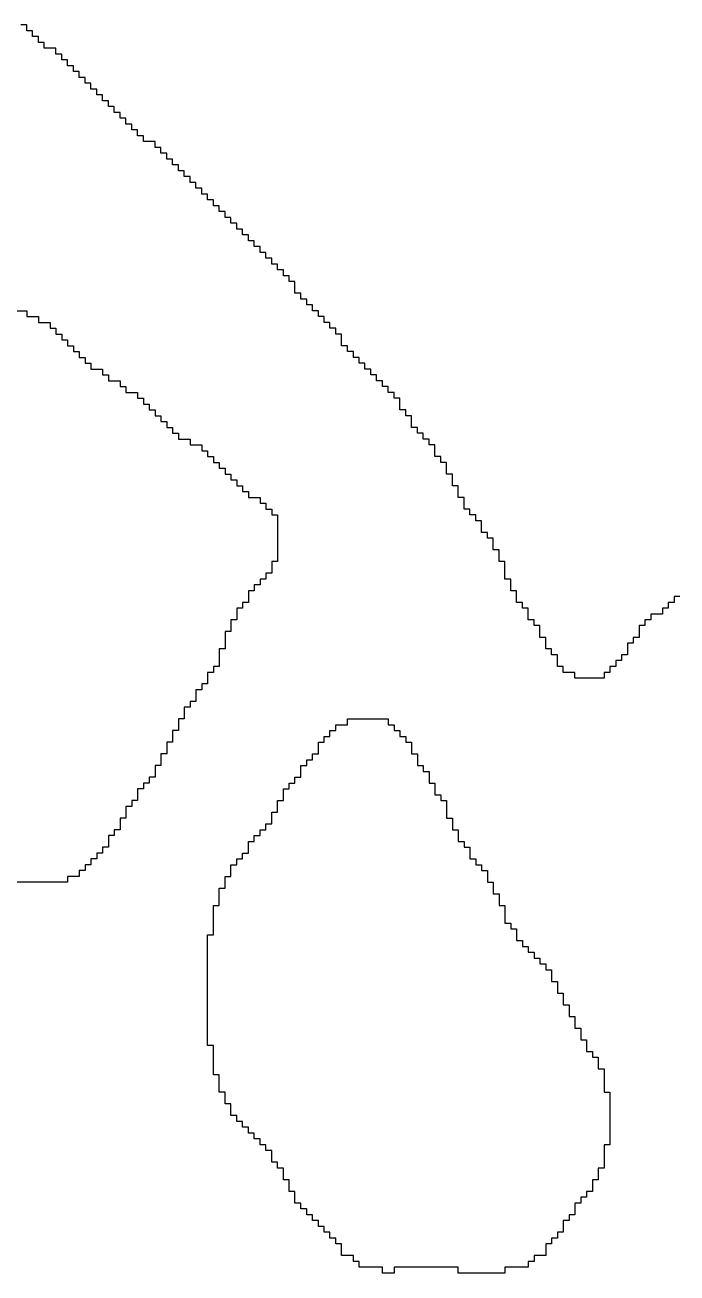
# Model space of a CAD drawing. Header units: millimetres. Extents: x 9.6 to 105, y 7.6 to 66.9.
# Drawn here: x 84.617 to 84.8379, y 21.9458 to 22.3688 of the extents above; entities that cross this region are included whole.
import ezdxf

# ---------------------------------------------------------------- set-up
doc = ezdxf.new("R2010")
doc.units = ezdxf.units.MM
doc.layers.add('BottomOverlay', color=54, linetype='Continuous')

msp = doc.modelspace()

# ---------------------------------------------------------------- linework, layer by layer
at = {"layer": 'BottomOverlay'}
for p, q in [((84.61757, 22.36876), (84.6156, 22.36876)), ((84.61757, 22.36678), (84.61757, 22.36876)), ((84.61955, 22.36678), (84.61757, 22.36678)), ((84.61955, 22.3648), (84.61955, 22.36678)), ((84.62152, 22.3648), (84.61955, 22.3648)), ((84.62152, 22.36283), (84.62152, 22.3648)), ((84.6235, 22.36283), (84.62152, 22.36283)), ((84.6235, 22.36085), (84.6235, 22.36283)), ((84.62745, 22.36085), (84.6235, 22.36085)), ((84.62745, 22.35888), (84.62745, 22.36085)), ((84.62943, 22.35888), (84.62745, 22.35888)), ((84.62943, 22.3569), (84.62943, 22.35888)), ((84.63141, 22.3569), (84.62943, 22.3569)), ((84.63141, 22.35492), (84.63141, 22.3569)), ((84.63338, 22.35492), (84.63141, 22.35492)), ((84.63338, 22.35294), (84.63338, 22.35492)), ((84.63536, 22.35294), (84.63338, 22.35294)), ((84.63536, 22.35097), (84.63536, 22.35294)), ((84.63734, 22.35097), (84.63536, 22.35097)), ((84.63734, 22.34899), (84.63734, 22.35097)), ((84.63931, 22.34899), (84.63734, 22.34899)), ((84.63931, 22.34702), (84.63931, 22.34899)), ((84.64129, 22.34702), (84.63931, 22.34702)), ((84.64129, 22.34504), (84.64129, 22.34702)), ((84.64326, 22.34504), (84.64129, 22.34504)), ((84.64326, 22.34306), (84.64326, 22.34504)), ((84.64524, 22.34306), (84.64326, 22.34306)), ((84.64524, 22.34109), (84.64524, 22.34306)), ((84.64722, 22.34109), (84.64524, 22.34109)), ((84.64722, 22.33911), (84.64722, 22.34109)), ((84.64919, 22.33911), (84.64722, 22.33911)), ((84.64919, 22.33714), (84.64919, 22.33911)), ((84.65117, 22.33714), (84.64919, 22.33714)), ((84.65117, 22.33516), (84.65117, 22.33714)), ((84.65315, 22.33516), (84.65117, 22.33516)), ((84.65315, 22.33318), (84.65315, 22.33516)), ((84.65512, 22.33318), (84.65315, 22.33318)), ((84.65512, 22.33121), (84.65512, 22.33318)), ((84.6571, 22.33121), (84.65512, 22.33121)), ((84.6571, 22.32923), (84.6571, 22.33121)), ((84.66105, 22.32923), (84.6571, 22.32923)), ((84.66105, 22.32725), (84.66105, 22.32923)), ((84.66303, 22.32725), (84.66105, 22.32725)), ((84.66303, 22.32528), (84.66303, 22.32725)), ((84.665, 22.32528), (84.66303, 22.32528)), ((84.665, 22.3233), (84.665, 22.32528)), ((84.66698, 22.3233), (84.665, 22.3233)), ((84.66698, 22.32132), (84.66698, 22.3233)), ((84.66896, 22.32132), (84.66698, 22.32132)), ((84.66896, 22.31935), (84.66896, 22.32132)), ((84.67093, 22.31935), (84.66896, 22.31935)), ((84.67093, 22.31737), (84.67093, 22.31935)), ((84.67291, 22.31737), (84.67093, 22.31737)), ((84.67291, 22.3154), (84.67291, 22.31737)), ((84.67489, 22.3154), (84.67291, 22.3154)), ((84.67489, 22.31342), (84.67489, 22.3154)), ((84.67686, 22.31342), (84.67489, 22.31342)), ((84.67686, 22.31144), (84.67686, 22.31342)), ((84.67884, 22.31144), (84.67686, 22.31144)), ((84.67884, 22.30947), (84.67884, 22.31144)), ((84.68082, 22.30947), (84.67884, 22.30947)), ((84.68082, 22.30749), (84.68082, 22.30947)), ((84.68279, 22.30749), (84.68082, 22.30749)), ((84.68279, 22.30551), (84.68279, 22.30749)), ((84.68477, 22.30551), (84.68279, 22.30551)), ((84.68477, 22.30354), (84.68477, 22.30551)), ((84.68674, 22.30354), (84.68477, 22.30354)), ((84.68674, 22.30156), (84.68674, 22.30354)), ((84.68872, 22.30156), (84.68674, 22.30156)), ((84.68872, 22.29958), (84.68872, 22.30156)), ((84.6907, 22.29958), (84.68872, 22.29958)), ((84.6907, 22.29761), (84.6907, 22.29958)), ((84.69267, 22.29761), (84.6907, 22.29761)), ((84.69267, 22.29563), (84.69267, 22.29761)), ((84.69465, 22.29563), (84.69267, 22.29563)), ((84.69465, 22.29366), (84.69465, 22.29563)), ((84.69663, 22.29366), (84.69465, 22.29366)), ((84.69663, 22.29168), (84.69663, 22.29366)), ((84.6986, 22.29168), (84.69663, 22.29168)), ((84.6986, 22.2897), (84.6986, 22.29168)), ((84.70058, 22.2897), (84.6986, 22.2897)), ((84.70058, 22.28773), (84.70058, 22.2897)), ((84.70255, 22.28773), (84.70058, 22.28773)), ((84.70255, 22.28575), (84.70255, 22.28773)), ((84.70453, 22.28575), (84.70255, 22.28575)), ((84.70453, 22.28378), (84.70453, 22.28575)), ((84.70651, 22.28378), (84.70453, 22.28378)), ((84.70651, 22.2818), (84.70651, 22.28378)), ((84.70848, 22.2818), (84.70651, 22.2818)), ((84.70848, 22.27982), (84.70848, 22.2818)), ((84.70848, 22.27784), (84.70848, 22.27982)), ((84.71046, 22.27784), (84.70848, 22.27784)), ((84.71046, 22.27587), (84.71046, 22.27784)), ((84.60572, 22.27192), (84.61757, 22.27192)), ((84.61757, 22.27192), (84.61757, 22.26994)), ((84.71244, 22.27587), (84.71046, 22.27587)), ((84.71244, 22.27389), (84.71244, 22.27587)), ((84.71441, 22.27389), (84.71244, 22.27389)), ((84.71441, 22.27192), (84.71441, 22.27389)), ((84.71639, 22.27192), (84.71441, 22.27192)), ((84.71639, 22.26994), (84.71639, 22.27192)), ((84.61757, 22.26994), (84.62152, 22.26994)), ((84.62152, 22.26994), (84.62152, 22.26796)), ((84.62152, 22.26796), (84.62548, 22.26796)), ((84.62548, 22.26796), (84.62548, 22.26599)), ((84.71836, 22.26994), (84.71639, 22.26994)), ((84.71836, 22.26796), (84.71836, 22.26994)), ((84.72034, 22.26796), (84.71836, 22.26796)), ((84.72034, 22.26599), (84.72034, 22.26796)), ((84.62548, 22.26599), (84.62745, 22.26599)), ((84.62745, 22.26599), (84.62745, 22.26401)), ((84.62745, 22.26401), (84.62943, 22.26401)), ((84.62943, 22.26401), (84.62943, 22.26204)), ((84.72232, 22.26599), (84.72034, 22.26599)), ((84.72232, 22.26401), (84.72232, 22.26599)), ((84.72429, 22.26401), (84.72232, 22.26401)), ((84.72429, 22.26204), (84.72429, 22.26401)), ((84.62943, 22.26204), (84.63141, 22.26204)), ((84.63141, 22.26204), (84.63141, 22.26006)), ((84.63141, 22.26006), (84.63338, 22.26006)), ((84.63338, 22.26006), (84.63338, 22.25808)), ((84.72429, 22.26006), (84.72429, 22.26204)), ((84.72627, 22.26006), (84.72429, 22.26006)), ((84.72627, 22.25808), (84.72627, 22.26006)), ((84.63338, 22.25808), (84.63536, 22.25808)), ((84.63536, 22.25808), (84.63536, 22.2561)), ((84.63536, 22.2561), (84.63734, 22.2561)), ((84.63734, 22.2561), (84.63734, 22.25413)), ((84.72825, 22.25808), (84.72627, 22.25808)), ((84.72825, 22.2561), (84.72825, 22.25808)), ((84.73022, 22.2561), (84.72825, 22.2561)), ((84.73022, 22.25413), (84.73022, 22.2561)), ((84.63734, 22.25413), (84.63931, 22.25413)), ((84.63931, 22.25413), (84.63931, 22.25215)), ((84.63931, 22.25215), (84.64326, 22.25215)), ((84.64326, 22.25215), (84.64326, 22.25018)), ((84.7322, 22.25413), (84.73022, 22.25413)), ((84.7322, 22.25215), (84.7322, 22.25413)), ((84.73418, 22.25215), (84.7322, 22.25215)), ((84.73418, 22.25018), (84.73418, 22.25215)), ((84.64326, 22.25018), (84.64524, 22.25018)), ((84.64524, 22.25018), (84.64524, 22.2482)), ((84.64524, 22.2482), (84.64919, 22.2482)), ((84.64919, 22.2482), (84.64919, 22.24622)), ((84.73615, 22.25018), (84.73418, 22.25018)), ((84.73615, 22.2482), (84.73615, 22.25018)), ((84.73813, 22.2482), (84.73615, 22.2482)), ((84.73813, 22.24622), (84.73813, 22.2482)), ((84.64919, 22.24622), (84.65117, 22.24622)), ((84.65117, 22.24622), (84.65117, 22.24425)), ((84.65117, 22.24425), (84.65512, 22.24425)), ((84.65512, 22.24425), (84.65512, 22.24227)), ((84.65512, 22.24227), (84.6571, 22.24227)), ((84.6571, 22.24227), (84.6571, 22.2403)), ((84.7401, 22.24622), (84.73813, 22.24622)), ((84.7401, 22.24425), (84.7401, 22.24622)), ((84.74208, 22.24425), (84.7401, 22.24425)), ((84.74208, 22.24227), (84.74208, 22.24425)), ((84.74406, 22.24227), (84.74208, 22.24227)), ((84.74406, 22.2403), (84.74406, 22.24227)), ((84.6571, 22.2403), (84.65908, 22.2403)), ((84.65908, 22.2403), (84.65908, 22.23832)), ((84.65908, 22.23832), (84.66105, 22.23832)), ((84.66105, 22.23832), (84.66105, 22.23634)), ((84.74406, 22.23832), (84.74406, 22.2403)), ((84.74603, 22.23832), (84.74406, 22.23832)), ((84.74603, 22.23634), (84.74603, 22.23832)), ((84.66105, 22.23634), (84.66303, 22.23634)), ((84.66303, 22.23634), (84.66303, 22.23437)), ((84.66303, 22.23437), (84.665, 22.23437)), ((84.665, 22.23437), (84.665, 22.23239)), ((84.74801, 22.23634), (84.74603, 22.23634)), ((84.74801, 22.23437), (84.74801, 22.23634)), ((84.74801, 22.23239), (84.74801, 22.23437)), ((84.665, 22.23239), (84.66698, 22.23239)), ((84.66698, 22.23239), (84.66698, 22.23041)), ((84.66698, 22.23041), (84.66896, 22.23041)), ((84.66896, 22.23041), (84.66896, 22.22844)), ((84.74999, 22.23239), (84.74801, 22.23239)), ((84.74999, 22.23041), (84.74999, 22.23239)), ((84.75196, 22.23041), (84.74999, 22.23041)), ((84.75196, 22.22844), (84.75196, 22.23041)), ((84.66896, 22.22844), (84.67291, 22.22844)), ((84.67291, 22.22844), (84.67291, 22.22646)), ((84.67291, 22.22646), (84.67686, 22.22646)), ((84.67686, 22.22646), (84.67686, 22.22448)), ((84.75394, 22.22844), (84.75196, 22.22844)), ((84.75394, 22.22646), (84.75394, 22.22844)), ((84.75592, 22.22646), (84.75394, 22.22646)), ((84.75592, 22.22448), (84.75592, 22.22646)), ((84.67686, 22.22448), (84.67884, 22.22448)), ((84.67884, 22.22448), (84.67884, 22.22251)), ((84.67884, 22.22251), (84.68082, 22.22251)), ((84.68082, 22.22251), (84.68082, 22.22053)), ((84.75592, 22.22251), (84.75592, 22.22448)), ((84.75789, 22.22251), (84.75592, 22.22251)), ((84.75789, 22.22053), (84.75789, 22.22251)), ((84.68082, 22.22053), (84.68279, 22.22053)), ((84.68279, 22.22053), (84.68279, 22.21856)), ((84.68279, 22.21856), (84.68477, 22.21856)), ((84.68477, 22.21856), (84.68477, 22.21658)), ((84.75987, 22.22053), (84.75789, 22.22053)), ((84.75987, 22.21856), (84.75987, 22.22053)), ((84.75987, 22.21658), (84.75987, 22.21856)), ((84.68477, 22.21658), (84.68674, 22.21658)), ((84.68674, 22.21658), (84.68674, 22.2146)), ((84.68674, 22.2146), (84.68872, 22.2146)), ((84.68872, 22.2146), (84.68872, 22.21263)), ((84.68872, 22.21263), (84.6907, 22.21263)), ((84.6907, 22.21263), (84.6907, 22.21065)), ((84.76184, 22.21658), (84.75987, 22.21658)), ((84.76184, 22.2146), (84.76184, 22.21658)), ((84.76184, 22.21263), (84.76184, 22.2146)), ((84.76382, 22.21263), (84.76184, 22.21263)), ((84.76382, 22.21065), (84.76382, 22.21263)), ((84.6907, 22.21065), (84.69267, 22.21065)), ((84.69267, 22.21065), (84.69267, 22.20868)), ((84.69267, 22.20868), (84.69663, 22.20868)), ((84.69663, 22.20868), (84.69663, 22.2067)), ((84.76382, 22.20868), (84.76382, 22.21065)), ((84.7658, 22.20868), (84.76382, 22.20868)), ((84.7658, 22.2067), (84.7658, 22.20868)), ((84.69663, 22.2067), (84.6986, 22.2067)), ((84.6986, 22.2067), (84.6986, 22.20472)), ((84.6986, 22.20472), (84.70058, 22.20472)), ((84.70058, 22.20472), (84.70058, 22.20274)), ((84.7658, 22.20472), (84.7658, 22.2067)), ((84.76777, 22.20472), (84.7658, 22.20472)), ((84.76777, 22.20274), (84.76777, 22.20472)), ((84.70058, 22.20274), (84.70255, 22.20274)), ((84.70255, 22.20274), (84.70255, 22.20077)), ((84.70255, 22.20077), (84.70255, 22.19879)), ((84.76975, 22.20274), (84.76777, 22.20274)), ((84.76975, 22.20077), (84.76975, 22.20274)), ((84.77173, 22.20077), (84.76975, 22.20077)), ((84.77173, 22.19879), (84.77173, 22.20077)), ((84.70255, 22.19879), (84.70255, 22.19682)), ((84.70255, 22.19682), (84.70255, 22.19484)), ((84.77173, 22.19682), (84.77173, 22.19879)), ((84.7737, 22.19682), (84.77173, 22.19682)), ((84.7737, 22.19484), (84.7737, 22.19682)), ((84.70255, 22.19484), (84.70255, 22.19286)), ((84.70255, 22.19286), (84.70255, 22.19089)), ((84.77568, 22.19484), (84.7737, 22.19484)), ((84.77568, 22.19286), (84.77568, 22.19484)), ((84.77568, 22.19089), (84.77568, 22.19286)), ((84.70255, 22.19089), (84.70255, 22.18891)), ((84.70255, 22.18891), (84.70255, 22.18694)), ((84.77765, 22.19089), (84.77568, 22.19089)), ((84.77765, 22.18891), (84.77765, 22.19089)), ((84.77765, 22.18694), (84.77765, 22.18891)), ((84.70058, 22.18298), (84.6986, 22.18298)), ((84.6986, 22.18298), (84.6986, 22.181)), ((84.70255, 22.18694), (84.70058, 22.18694)), ((84.70058, 22.18694), (84.70058, 22.18496)), ((84.70058, 22.18496), (84.70058, 22.18298)), ((84.77963, 22.18694), (84.77765, 22.18694)), ((84.77963, 22.18496), (84.77963, 22.18694)), ((84.77963, 22.18298), (84.77963, 22.18496)), ((84.77963, 22.181), (84.77963, 22.18298)), ((84.69663, 22.17903), (84.69465, 22.17903)), ((84.69465, 22.17903), (84.69465, 22.17705)), ((84.6986, 22.181), (84.69663, 22.181)), ((84.69663, 22.181), (84.69663, 22.17903)), ((84.78161, 22.181), (84.77963, 22.181)), ((84.78161, 22.17903), (84.78161, 22.181)), ((84.78161, 22.17705), (84.78161, 22.17903)), ((84.69465, 22.17705), (84.69267, 22.17705)), ((84.69267, 22.17705), (84.69267, 22.17508)), ((84.69267, 22.17508), (84.69267, 22.1731)), ((84.78358, 22.17705), (84.78161, 22.17705)), ((84.78358, 22.17508), (84.78358, 22.17705)), ((84.78358, 22.1731), (84.78358, 22.17508)), ((84.83892, 22.17508), (84.83694, 22.17508)), ((84.83694, 22.17508), (84.83694, 22.1731)), ((84.6907, 22.17112), (84.68872, 22.17112)), ((84.68872, 22.17112), (84.68872, 22.16915)), ((84.69267, 22.1731), (84.6907, 22.1731)), ((84.6907, 22.1731), (84.6907, 22.17112)), ((84.78556, 22.1731), (84.78358, 22.1731)), ((84.78556, 22.17112), (84.78556, 22.1731)), ((84.78754, 22.17112), (84.78556, 22.17112)), ((84.78754, 22.16915), (84.78754, 22.17112)), ((84.83497, 22.17112), (84.83299, 22.17112)), ((84.83299, 22.17112), (84.83299, 22.16915)), ((84.83694, 22.1731), (84.83497, 22.1731)), ((84.83497, 22.1731), (84.83497, 22.17112)), ((84.68872, 22.16717), (84.68674, 22.16717)), ((84.68674, 22.16717), (84.68674, 22.1652)), ((84.68872, 22.16915), (84.68872, 22.16717)), ((84.78754, 22.16717), (84.78754, 22.16915)), ((84.78951, 22.16717), (84.78754, 22.16717)), ((84.78951, 22.1652), (84.78951, 22.16717)), ((84.82904, 22.16717), (84.82706, 22.16717)), ((84.82706, 22.16717), (84.82706, 22.1652)), ((84.83299, 22.16915), (84.82904, 22.16915)), ((84.82904, 22.16915), (84.82904, 22.16717)), ((84.68674, 22.16322), (84.68477, 22.16322)), ((84.68477, 22.16322), (84.68477, 22.16124)), ((84.68674, 22.1652), (84.68674, 22.16322)), ((84.79149, 22.1652), (84.78951, 22.1652)), ((84.79149, 22.16322), (84.79149, 22.1652)), ((84.79149, 22.16124), (84.79149, 22.16322)), ((84.82706, 22.1652), (84.82509, 22.1652)), ((84.82509, 22.1652), (84.82509, 22.16322)), ((84.82509, 22.16322), (84.82509, 22.16124)), ((84.68477, 22.16124), (84.68477, 22.15927)), ((84.68477, 22.15927), (84.68477, 22.15729)), ((84.79347, 22.16124), (84.79149, 22.16124)), ((84.79347, 22.15927), (84.79347, 22.16124)), ((84.79347, 22.15729), (84.79347, 22.15927)), ((84.82311, 22.15927), (84.82113, 22.15927)), ((84.82113, 22.15927), (84.82113, 22.15729)), ((84.82509, 22.16124), (84.82311, 22.16124)), ((84.82311, 22.16124), (84.82311, 22.15927)), ((84.68477, 22.15729), (84.68279, 22.15729)), ((84.68279, 22.15729), (84.68279, 22.15531)), ((84.68279, 22.15531), (84.68279, 22.15334)), ((84.68279, 22.15334), (84.68279, 22.15136)), ((84.79544, 22.15729), (84.79347, 22.15729)), ((84.79544, 22.15531), (84.79544, 22.15729)), ((84.79742, 22.15531), (84.79544, 22.15531)), ((84.79742, 22.15334), (84.79742, 22.15531)), ((84.79742, 22.15136), (84.79742, 22.15334)), ((84.81916, 22.15334), (84.81718, 22.15334)), ((84.81718, 22.15334), (84.81718, 22.15136)), ((84.82113, 22.15531), (84.81916, 22.15531)), ((84.81916, 22.15531), (84.81916, 22.15334)), ((84.82113, 22.15729), (84.82113, 22.15531)), ((84.68082, 22.14938), (84.67884, 22.14938)), ((84.67884, 22.14938), (84.67884, 22.14741)), ((84.68279, 22.15136), (84.68082, 22.15136)), ((84.68082, 22.15136), (84.68082, 22.14938)), ((84.79939, 22.15136), (84.79742, 22.15136)), ((84.79939, 22.14938), (84.79939, 22.15136)), ((84.80335, 22.14938), (84.79939, 22.14938)), ((84.80335, 22.14741), (84.80335, 22.14938)), ((84.81521, 22.14938), (84.81323, 22.14938)), ((84.81323, 22.14938), (84.81323, 22.14741)), ((84.81718, 22.15136), (84.81521, 22.15136)), ((84.81521, 22.15136), (84.81521, 22.14938)), ((84.67884, 22.14543), (84.67686, 22.14543)), ((84.67686, 22.14543), (84.67686, 22.14346)), ((84.67884, 22.14741), (84.67884, 22.14543)), ((84.81323, 22.14741), (84.80335, 22.14741)), ((84.67686, 22.14346), (84.67489, 22.14346)), ((84.67489, 22.14346), (84.67489, 22.14148)), ((84.67489, 22.14148), (84.67489, 22.1395)), ((84.67291, 22.13753), (84.67093, 22.13753)), ((84.67093, 22.13753), (84.67093, 22.13555)), ((84.67489, 22.1395), (84.67291, 22.1395)), ((84.67291, 22.1395), (84.67291, 22.13753)), ((84.67093, 22.13358), (84.66896, 22.13358)), ((84.66896, 22.13358), (84.66896, 22.1316)), ((84.67093, 22.13555), (84.67093, 22.13358)), ((84.72627, 22.1316), (84.72627, 22.13358)), ((84.72627, 22.13358), (84.7401, 22.13358)), ((84.7401, 22.13358), (84.7401, 22.1316)), ((84.66896, 22.12962), (84.66698, 22.12962)), ((84.66698, 22.12962), (84.66698, 22.12764)), ((84.66896, 22.1316), (84.66896, 22.12962)), ((84.72034, 22.12764), (84.72034, 22.12962)), ((84.72034, 22.12962), (84.72232, 22.12962)), ((84.72232, 22.12962), (84.72232, 22.1316)), ((84.72232, 22.1316), (84.72627, 22.1316)), ((84.7401, 22.1316), (84.74208, 22.1316)), ((84.74208, 22.1316), (84.74208, 22.12962)), ((84.74208, 22.12962), (84.74406, 22.12962)), ((84.74406, 22.12962), (84.74406, 22.12764)), ((84.66698, 22.12567), (84.665, 22.12567)), ((84.665, 22.12567), (84.665, 22.12369)), ((84.665, 22.12369), (84.665, 22.12172)), ((84.66698, 22.12764), (84.66698, 22.12567)), ((84.71639, 22.12369), (84.71639, 22.12567)), ((84.71639, 22.12567), (84.71836, 22.12567)), ((84.71639, 22.12172), (84.71639, 22.12369)), ((84.71836, 22.12567), (84.71836, 22.12764)), ((84.71836, 22.12764), (84.72034, 22.12764)), ((84.74406, 22.12764), (84.74603, 22.12764)), ((84.74603, 22.12764), (84.74603, 22.12567)), ((84.74603, 22.12567), (84.74801, 22.12567)), ((84.74801, 22.12567), (84.74801, 22.12369)), ((84.74801, 22.12369), (84.74801, 22.12172)), ((84.665, 22.12172), (84.66303, 22.12172)), ((84.66303, 22.12172), (84.66303, 22.11974)), ((84.66303, 22.11974), (84.66303, 22.11776)), ((84.71244, 22.11776), (84.71244, 22.11974)), ((84.71244, 22.11974), (84.71441, 22.11974)), ((84.71441, 22.11974), (84.71441, 22.12172)), ((84.71441, 22.12172), (84.71639, 22.12172)), ((84.74801, 22.12172), (84.74999, 22.12172)), ((84.74999, 22.12172), (84.74999, 22.11974)), ((84.74999, 22.11974), (84.74999, 22.11776)), ((84.66303, 22.11776), (84.66105, 22.11776)), ((84.66105, 22.11776), (84.66105, 22.11579)), ((84.66105, 22.11579), (84.66105, 22.11381)), ((84.71046, 22.11579), (84.71046, 22.11776)), ((84.71046, 22.11776), (84.71244, 22.11776)), ((84.71046, 22.11381), (84.71046, 22.11579)), ((84.74999, 22.11776), (84.75196, 22.11776)), ((84.75196, 22.11776), (84.75196, 22.11579)), ((84.75196, 22.11579), (84.75394, 22.11579)), ((84.75394, 22.11579), (84.75394, 22.11381)), ((84.65908, 22.11184), (84.6571, 22.11184)), ((84.6571, 22.11184), (84.6571, 22.10986)), ((84.66105, 22.11381), (84.65908, 22.11381)), ((84.65908, 22.11381), (84.65908, 22.11184)), ((84.70651, 22.10986), (84.70651, 22.11184)), ((84.70651, 22.11184), (84.70848, 22.11184)), ((84.70848, 22.11184), (84.70848, 22.11381)), ((84.70848, 22.11381), (84.71046, 22.11381)), ((84.75394, 22.11381), (84.75394, 22.11184)), ((84.75394, 22.11184), (84.75592, 22.11184)), ((84.75592, 22.11184), (84.75592, 22.10986)), ((84.6571, 22.10986), (84.65512, 22.10986)), ((84.65512, 22.10986), (84.65512, 22.10788)), ((84.65512, 22.10788), (84.65512, 22.10591)), ((84.70453, 22.10788), (84.70453, 22.10986)), ((84.70453, 22.10986), (84.70651, 22.10986)), ((84.70453, 22.10591), (84.70453, 22.10788)), ((84.75592, 22.10986), (84.75592, 22.10788)), ((84.75592, 22.10788), (84.75789, 22.10788)), ((84.75789, 22.10788), (84.75789, 22.10591)), ((84.65315, 22.10393), (84.65117, 22.10393)), ((84.65117, 22.10393), (84.65117, 22.10195)), ((84.65512, 22.10591), (84.65315, 22.10591)), ((84.65315, 22.10591), (84.65315, 22.10393)), ((84.70255, 22.10393), (84.70255, 22.10591)), ((84.70255, 22.10591), (84.70453, 22.10591)), ((84.70255, 22.10195), (84.70255, 22.10393)), ((84.75789, 22.10591), (84.75987, 22.10591)), ((84.75987, 22.10591), (84.75987, 22.10393)), ((84.75987, 22.10393), (84.75987, 22.10195)), ((84.65117, 22.09998), (84.64919, 22.09998)), ((84.64919, 22.09998), (84.64919, 22.098)), ((84.65117, 22.10195), (84.65117, 22.09998)), ((84.70058, 22.09998), (84.70058, 22.10195)), ((84.70058, 22.10195), (84.70255, 22.10195)), ((84.70058, 22.098), (84.70058, 22.09998)), ((84.75987, 22.10195), (84.75987, 22.09998)), ((84.75987, 22.09998), (84.76184, 22.09998)), ((84.76184, 22.09998), (84.76184, 22.098)), ((84.64722, 22.09405), (84.64524, 22.09405)), ((84.64524, 22.09405), (84.64524, 22.09207)), ((84.64919, 22.09602), (84.64722, 22.09602)), ((84.64722, 22.09602), (84.64722, 22.09405)), ((84.64919, 22.098), (84.64919, 22.09602)), ((84.69465, 22.09207), (84.69465, 22.09405)), ((84.69465, 22.09405), (84.69663, 22.09405)), ((84.69663, 22.09405), (84.69663, 22.09602)), ((84.69663, 22.09602), (84.6986, 22.09602)), ((84.6986, 22.09602), (84.6986, 22.098)), ((84.6986, 22.098), (84.70058, 22.098)), ((84.76184, 22.098), (84.76184, 22.09602)), ((84.76184, 22.09602), (84.76382, 22.09602)), ((84.76382, 22.09602), (84.76382, 22.09405)), ((84.76382, 22.09405), (84.76382, 22.09207)), ((84.64524, 22.0901), (84.64326, 22.0901)), ((84.64326, 22.0901), (84.64326, 22.08812)), ((84.64524, 22.09207), (84.64524, 22.0901)), ((84.69267, 22.0901), (84.69267, 22.09207)), ((84.69267, 22.09207), (84.69465, 22.09207)), ((84.69267, 22.08812), (84.69267, 22.0901)), ((84.76382, 22.09207), (84.7658, 22.09207)), ((84.7658, 22.09207), (84.7658, 22.0901)), ((84.7658, 22.0901), (84.76777, 22.0901)), ((84.76777, 22.0901), (84.76777, 22.08812)), ((84.64129, 22.08614), (84.63931, 22.08614)), ((84.63931, 22.08614), (84.63931, 22.08417)), ((84.64326, 22.08812), (84.64129, 22.08812)), ((84.64129, 22.08812), (84.64129, 22.08614)), ((84.68872, 22.08417), (84.68872, 22.08614)), ((84.68872, 22.08614), (84.6907, 22.08614)), ((84.6907, 22.08614), (84.6907, 22.08812)), ((84.6907, 22.08812), (84.69267, 22.08812)), ((84.76777, 22.08812), (84.76777, 22.08614)), ((84.76777, 22.08614), (84.76975, 22.08614)), ((84.76975, 22.08614), (84.76975, 22.08417)), ((84.63734, 22.08219), (84.63536, 22.08219)), ((84.63536, 22.08219), (84.63536, 22.08021)), ((84.63931, 22.08417), (84.63734, 22.08417)), ((84.63734, 22.08417), (84.63734, 22.08219)), ((84.68674, 22.08219), (84.68674, 22.08417)), ((84.68674, 22.08417), (84.68872, 22.08417)), ((84.68674, 22.08021), (84.68674, 22.08219)), ((84.76975, 22.08417), (84.77173, 22.08417)), ((84.77173, 22.08417), (84.77173, 22.08219)), ((84.77173, 22.08219), (84.7737, 22.08219)), ((84.7737, 22.08219), (84.7737, 22.08021)), ((84.63141, 22.07824), (84.60769, 22.07824)), ((84.63536, 22.08021), (84.63141, 22.08021)), ((84.63141, 22.08021), (84.63141, 22.07824)), ((84.68477, 22.07824), (84.68477, 22.08021)), ((84.68477, 22.08021), (84.68674, 22.08021)), ((84.68477, 22.07626), (84.68477, 22.07824)), ((84.7737, 22.08021), (84.7737, 22.07824)), ((84.7737, 22.07824), (84.77568, 22.07824)), ((84.77568, 22.07824), (84.77568, 22.07626)), ((84.68279, 22.07428), (84.68279, 22.07626)), ((84.68279, 22.07626), (84.68477, 22.07626)), ((84.68279, 22.07231), (84.68279, 22.07428)), ((84.77568, 22.07626), (84.77568, 22.07428)), ((84.77568, 22.07428), (84.77765, 22.07428)), ((84.77765, 22.07428), (84.77765, 22.07231)), ((84.68082, 22.06836), (84.68082, 22.07033)), ((84.68082, 22.07033), (84.68279, 22.07033)), ((84.68279, 22.07033), (84.68279, 22.07231)), ((84.77765, 22.07231), (84.77765, 22.07033)), ((84.77765, 22.07033), (84.77963, 22.07033)), ((84.77963, 22.07033), (84.77963, 22.06836)), ((84.68082, 22.06638), (84.68082, 22.06836)), ((84.68082, 22.0644), (84.68082, 22.06638)), ((84.77963, 22.06836), (84.77963, 22.06638)), ((84.77963, 22.06638), (84.77963, 22.0644)), ((84.67884, 22.05848), (84.67884, 22.06045)), ((84.67884, 22.06045), (84.68082, 22.06045)), ((84.68082, 22.06243), (84.68082, 22.0644)), ((84.68082, 22.06045), (84.68082, 22.06243)), ((84.77963, 22.0644), (84.78161, 22.0644)), ((84.78161, 22.0644), (84.78161, 22.06243)), ((84.78161, 22.06243), (84.78358, 22.06243)), ((84.78358, 22.06243), (84.78358, 22.06045)), ((84.78358, 22.06045), (84.78358, 22.05848)), ((84.67884, 22.0565), (84.67884, 22.05848)), ((84.67884, 22.05452), (84.67884, 22.0565)), ((84.78358, 22.05848), (84.78556, 22.05848)), ((84.78556, 22.05848), (84.78556, 22.0565)), ((84.78556, 22.0565), (84.78754, 22.0565)), ((84.78754, 22.0565), (84.78754, 22.05452)), ((84.67884, 22.05254), (84.67884, 22.05452)), ((84.67884, 22.05057), (84.67884, 22.05254)), ((84.78754, 22.05452), (84.78951, 22.05452)), ((84.78951, 22.05452), (84.78951, 22.05254)), ((84.78951, 22.05254), (84.79149, 22.05254)), ((84.79149, 22.05254), (84.79149, 22.05057)), ((84.67884, 22.04859), (84.67884, 22.05057)), ((84.67884, 22.04662), (84.67884, 22.04859)), ((84.79149, 22.05057), (84.79347, 22.05057)), ((84.79347, 22.05057), (84.79347, 22.04859)), ((84.79347, 22.04859), (84.79544, 22.04859)), ((84.79544, 22.04859), (84.79544, 22.04662)), ((84.67884, 22.04464), (84.67884, 22.04662)), ((84.67884, 22.04266), (84.67884, 22.04464)), ((84.79544, 22.04662), (84.79544, 22.04464)), ((84.79544, 22.04464), (84.79742, 22.04464)), ((84.79742, 22.04464), (84.79742, 22.04266)), ((84.67884, 22.04069), (84.67884, 22.04266)), ((84.67884, 22.03871), (84.67884, 22.04069)), ((84.79742, 22.04266), (84.79742, 22.04069)), ((84.79742, 22.04069), (84.79939, 22.04069)), ((84.79939, 22.04069), (84.79939, 22.03871)), ((84.67884, 22.03674), (84.67884, 22.03871)), ((84.67884, 22.03476), (84.67884, 22.03674)), ((84.79939, 22.03871), (84.79939, 22.03674)), ((84.79939, 22.03674), (84.80137, 22.03674)), ((84.80137, 22.03674), (84.80137, 22.03476)), ((84.67884, 22.03278), (84.67884, 22.03476)), ((84.67884, 22.03081), (84.67884, 22.03278)), ((84.67884, 22.02883), (84.67884, 22.03081)), ((84.80137, 22.03476), (84.80137, 22.03278)), ((84.80137, 22.03278), (84.80335, 22.03278)), ((84.80335, 22.03278), (84.80335, 22.03081)), ((84.80335, 22.03081), (84.80335, 22.02883)), ((84.67884, 22.02685), (84.67884, 22.02883)), ((84.67884, 22.02488), (84.67884, 22.02685)), ((84.80335, 22.02883), (84.80532, 22.02883)), ((84.80532, 22.02883), (84.80532, 22.02685)), ((84.80532, 22.02685), (84.80532, 22.02488)), ((84.67884, 22.0229), (84.67884, 22.02488)), ((84.68082, 22.0229), (84.67884, 22.0229)), ((84.68082, 22.02092), (84.68082, 22.0229)), ((84.80532, 22.02488), (84.8073, 22.02488)), ((84.8073, 22.02488), (84.8073, 22.0229)), ((84.8073, 22.0229), (84.8073, 22.02092)), ((84.68082, 22.01895), (84.68082, 22.02092)), ((84.68082, 22.01697), (84.68082, 22.01895)), ((84.8073, 22.02092), (84.80928, 22.02092)), ((84.80928, 22.02092), (84.80928, 22.01895)), ((84.80928, 22.01895), (84.81125, 22.01895)), ((84.81125, 22.01895), (84.81125, 22.01697)), ((84.68082, 22.015), (84.68082, 22.01697)), ((84.68082, 22.01302), (84.68082, 22.015)), ((84.81125, 22.01697), (84.81125, 22.015)), ((84.81125, 22.015), (84.81323, 22.015)), ((84.81323, 22.015), (84.81323, 22.01302)), ((84.68279, 22.01302), (84.68082, 22.01302)), ((84.68279, 22.01104), (84.68279, 22.01302)), ((84.68279, 22.00907), (84.68279, 22.01104)), ((84.81323, 22.01302), (84.81323, 22.01104)), ((84.81323, 22.01104), (84.81323, 22.00907)), ((84.68279, 22.00709), (84.68279, 22.00907)), ((84.68477, 22.00709), (84.68279, 22.00709)), ((84.68477, 22.00511), (84.68477, 22.00709)), ((84.81323, 22.00907), (84.81323, 22.00709)), ((84.81323, 22.00709), (84.81521, 22.00709)), ((84.81521, 22.00709), (84.81521, 22.00511)), ((84.68477, 22.00314), (84.68477, 22.00511)), ((84.68674, 22.00314), (84.68477, 22.00314)), ((84.68674, 22.00116), (84.68674, 22.00314)), ((84.68674, 21.99918), (84.68674, 22.00116)), ((84.81521, 22.00511), (84.81521, 22.00314)), ((84.81521, 22.00314), (84.81521, 22.00116)), ((84.81521, 22.00116), (84.81521, 21.99918)), ((84.68872, 21.99918), (84.68674, 21.99918)), ((84.68872, 21.99721), (84.68872, 21.99918)), ((84.6907, 21.99721), (84.68872, 21.99721)), ((84.6907, 21.99523), (84.6907, 21.99721)), ((84.81521, 21.99918), (84.81521, 21.99721)), ((84.81521, 21.99721), (84.81521, 21.99523)), ((84.69267, 21.99523), (84.6907, 21.99523)), ((84.69267, 21.99326), (84.69267, 21.99523)), ((84.69465, 21.99326), (84.69267, 21.99326)), ((84.69465, 21.99128), (84.69465, 21.99326)), ((84.81521, 21.99523), (84.81521, 21.99326)), ((84.81521, 21.99326), (84.81521, 21.99128)), ((84.69663, 21.99128), (84.69465, 21.99128)), ((84.69663, 21.9893), (84.69663, 21.99128)), ((84.6986, 21.9893), (84.69663, 21.9893)), ((84.6986, 21.98733), (84.6986, 21.9893)), ((84.81521, 21.9893), (84.81323, 21.9893)), ((84.81323, 21.9893), (84.81323, 21.98733)), ((84.81521, 21.99128), (84.81521, 21.9893)), ((84.70058, 21.98733), (84.6986, 21.98733)), ((84.70058, 21.98535), (84.70058, 21.98733)), ((84.70058, 21.98337), (84.70058, 21.98535)), ((84.81323, 21.98733), (84.81323, 21.98535)), ((84.81323, 21.98535), (84.81323, 21.98337)), ((84.70255, 21.98337), (84.70058, 21.98337)), ((84.70255, 21.9814), (84.70255, 21.98337)), ((84.70453, 21.9814), (84.70255, 21.9814)), ((84.70453, 21.97942), (84.70453, 21.9814)), ((84.81323, 21.9814), (84.81125, 21.9814)), ((84.81125, 21.9814), (84.81125, 21.97942)), ((84.81323, 21.98337), (84.81323, 21.9814)), ((84.70453, 21.97744), (84.70453, 21.97942)), ((84.70651, 21.97744), (84.70453, 21.97744)), ((84.70651, 21.97547), (84.70651, 21.97744)), ((84.81125, 21.97744), (84.80928, 21.97744)), ((84.80928, 21.97744), (84.80928, 21.97547)), ((84.81125, 21.97942), (84.81125, 21.97744)), ((84.70651, 21.97349), (84.70651, 21.97547)), ((84.70848, 21.97349), (84.70651, 21.97349)), ((84.70848, 21.97152), (84.70848, 21.97349)), ((84.70848, 21.96954), (84.70848, 21.97152)), ((84.8073, 21.97152), (84.80532, 21.97152)), ((84.80532, 21.97152), (84.80532, 21.96954)), ((84.80928, 21.97349), (84.8073, 21.97349)), ((84.8073, 21.97349), (84.8073, 21.97152)), ((84.80928, 21.97547), (84.80928, 21.97349)), ((84.71046, 21.96954), (84.70848, 21.96954)), ((84.71046, 21.96756), (84.71046, 21.96954)), ((84.71244, 21.96756), (84.71046, 21.96756)), ((84.71244, 21.96559), (84.71244, 21.96756)), ((84.80532, 21.96954), (84.80335, 21.96954)), ((84.80335, 21.96954), (84.80335, 21.96756)), ((84.80335, 21.96756), (84.80335, 21.96559)), ((84.71441, 21.96559), (84.71244, 21.96559)), ((84.71441, 21.96361), (84.71441, 21.96559)), ((84.71639, 21.96361), (84.71441, 21.96361)), ((84.71639, 21.96164), (84.71639, 21.96361)), ((84.80137, 21.96361), (84.79939, 21.96361)), ((84.79939, 21.96361), (84.79939, 21.96164)), ((84.80335, 21.96559), (84.80137, 21.96559)), ((84.80137, 21.96559), (84.80137, 21.96361)), ((84.71836, 21.96164), (84.71639, 21.96164)), ((84.71836, 21.95966), (84.71836, 21.96164)), ((84.72034, 21.95966), (84.71836, 21.95966)), ((84.72034, 21.95768), (84.72034, 21.95966)), ((84.79939, 21.95966), (84.79742, 21.95966)), ((84.79742, 21.95966), (84.79742, 21.95768)), ((84.79939, 21.96164), (84.79939, 21.95966)), ((84.72232, 21.95768), (84.72034, 21.95768)), ((84.72232, 21.95571), (84.72232, 21.95768)), ((84.72429, 21.95571), (84.72232, 21.95571)), ((84.72429, 21.95373), (84.72429, 21.95571)), ((84.79544, 21.95571), (84.79347, 21.95571)), ((84.79347, 21.95571), (84.79347, 21.95373)), ((84.79742, 21.95768), (84.79544, 21.95768)), ((84.79544, 21.95768), (84.79544, 21.95571)), ((84.72429, 21.95175), (84.72429, 21.95373)), ((84.72825, 21.95175), (84.72429, 21.95175)), ((84.72825, 21.94978), (84.72825, 21.95175)), ((84.79347, 21.95175), (84.78951, 21.95175)), ((84.78951, 21.95175), (84.78951, 21.94978)), ((84.79347, 21.95373), (84.79347, 21.95175)), ((84.73022, 21.94978), (84.72825, 21.94978)), ((84.73022, 21.9478), (84.73022, 21.94978)), ((84.73813, 21.9478), (84.73022, 21.9478)), ((84.73813, 21.94582), (84.73813, 21.9478)), ((84.76382, 21.9478), (84.74208, 21.9478)), ((84.74208, 21.9478), (84.74208, 21.94582)), ((84.76382, 21.94582), (84.76382, 21.9478)), ((84.78754, 21.9478), (84.77963, 21.9478)), ((84.77963, 21.9478), (84.77963, 21.94582)), ((84.78951, 21.94978), (84.78754, 21.94978)), ((84.78754, 21.94978), (84.78754, 21.9478)), ((84.74208, 21.94582), (84.73813, 21.94582)), ((84.77963, 21.94582), (84.76382, 21.94582))]:
    msp.add_line(p, q, dxfattribs=at)

doc.saveas('drawing.dxf')
